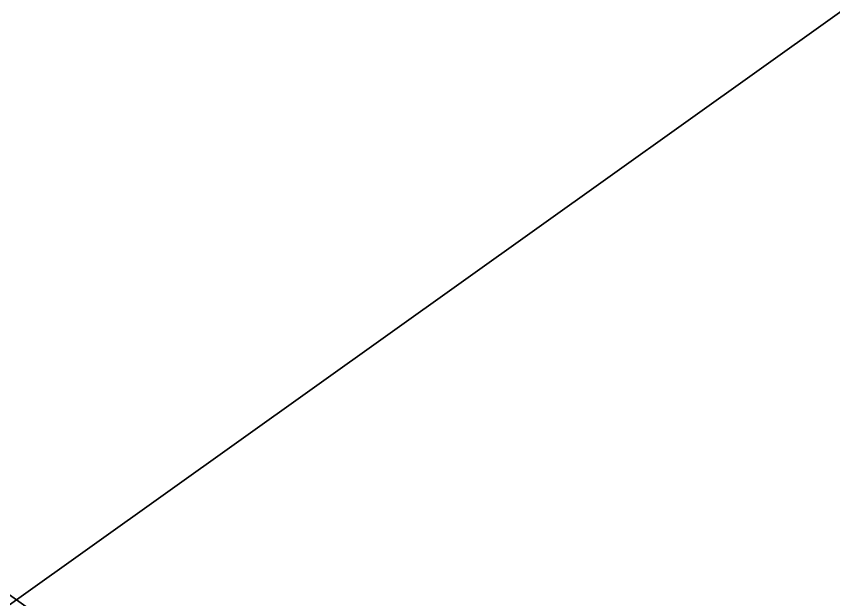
# Model space of a CAD drawing. Extents: x -128 to 768, y -256 to 384.
# Drawn here: x 320 to 544, y 64 to 224 of the extents above; entities that cross this region are included whole.
import ezdxf

# ---------------------------------------------------------------- set-up
doc = ezdxf.new("R2010")
doc.units = 0

msp = doc.modelspace()

# ---------------------------------------------------------------- meshes
at = {"layer": 'OBJECT026', "color": 50}
mesh = msp.add_polyface(dxfattribs=at)
corners = [(-128, -256, 4), (-128, 384, 4), (768, 384, 4), (768, -256, 4), (-128, 384, -8), (-128, -256, -8), (768, -256, -8), (768, 384, -8)]
mesh.append_faces([[corners[k] for k in face] for face in [(1, 3, 0), (5, 7, 4), (4, 0, 5), (6, 2, 7), (7, 1, 4), (5, 3, 6)]], dxfattribs={"vtx0": -1})
mesh.append_faces([[corners[k] for k in face] for face in [(1, 2, 3), (5, 6, 7), (4, 1, 0), (6, 3, 2), (7, 2, 1), (5, 0, 3)]], dxfattribs={"vtx2": -1})
at = {"layer": 'OBJECT031', "color": 50}
mesh = msp.add_polyface(dxfattribs=at)
corners = [(-128, -256, 232), (-128, 384, 232), (768, 384, 232), (768, -256, 232), (-128, 384, 220), (-128, -256, 220), (768, -256, 220), (768, 384, 220)]
mesh.append_faces([[corners[k] for k in face] for face in [(1, 3, 0), (5, 7, 4), (4, 0, 5), (6, 2, 7), (7, 1, 4), (5, 3, 6)]], dxfattribs={"vtx0": -1})
mesh.append_faces([[corners[k] for k in face] for face in [(1, 2, 3), (5, 6, 7), (4, 1, 0), (6, 3, 2), (7, 2, 1), (5, 0, 3)]], dxfattribs={"vtx2": -1})

doc.saveas('drawing.dxf')
